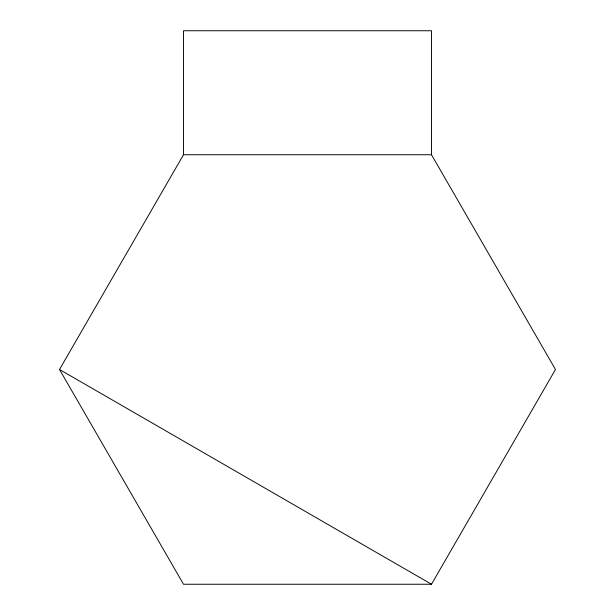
<?xml version="1.0" encoding="UTF-8"?>
<svg xmlns="http://www.w3.org/2000/svg" width="615" height="615" viewBox="0 0 615 615"><rect width="100%" height="100%" fill="white"/><g stroke="black" fill="none" stroke-linecap="round" stroke-linejoin="round"><path stroke-width="0.92" d="M59.524 369.492L183.508 154.742L183.508 30.75L431.492 30.75L431.492 154.742L555.476 369.492L431.492 584.25L183.508 584.25L59.524 369.492L431.492 584.25M183.508 154.742L431.492 154.742"/></g></svg>
